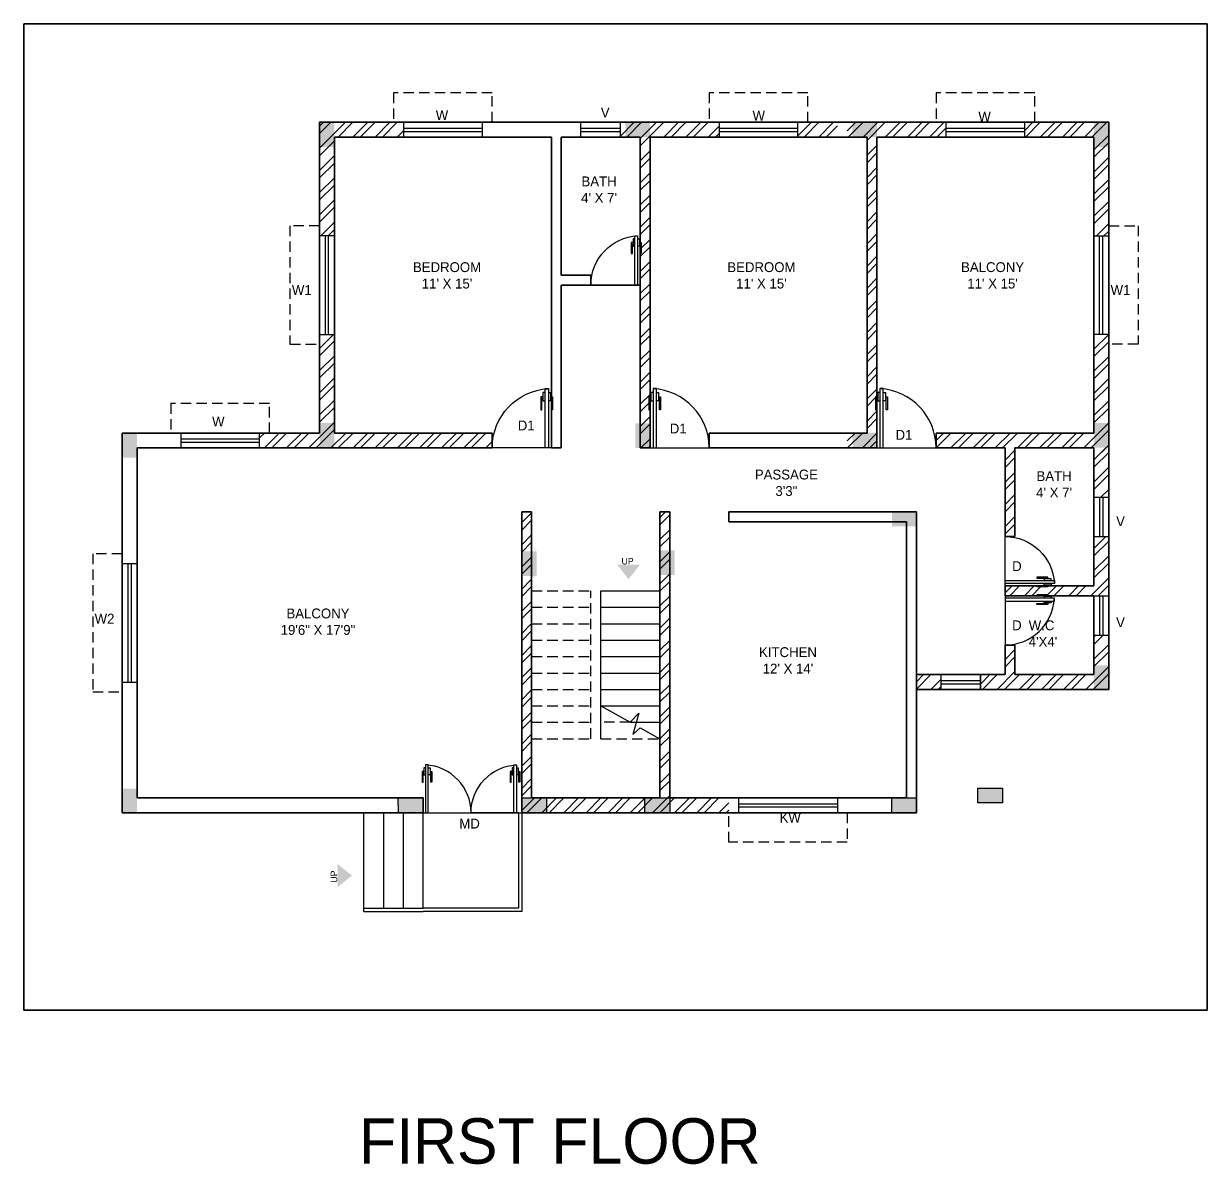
# Model space of a CAD drawing. Header units: inches. Extents: x -1003 to 1910, y -243 to 1381.
# Drawn here: x 1190 to 1910, y 38 to 732 of the extents above; entities that cross this region are included whole.
import ezdxf

# ---------------------------------------------------------------- set-up
doc = ezdxf.new("R2010")
doc.units = ezdxf.units.IN
doc.linetypes.add('HIDDEN', pattern=[9.525, 6.35, -3.175])
doc.layers.add('1. WALL', color=7, linetype='Continuous', lineweight=35)
for name, color, linetype in [('12. DIMENSION', 8, 'Continuous'), ('2. DOORS', 10, 'Continuous'), ('3. WINDOW', 4, 'Continuous'), ('4. CHAJJA', 220, 'HIDDEN'), ('5.HATCHING', 8, 'Continuous'), ('6. COLUMN', 1, 'Continuous'), ('8. TEXT', 3, 'Continuous'), ('9. STAIRS', 161, 'Continuous')]:
    doc.layers.add(name, color=color, linetype=linetype)
doc.styles.add('Annotative', font='txt')

# ---------------------------------------------------------------- blocks, each defined once
blk = doc.blocks.new('WINDOWS_SMALL')
at = {"layer": '3. WINDOW', "color": 170}
for p, q in [((-24, 5.5), (24, 5.5)), ((-24, 3.5), (24, 3.5))]:
    blk.add_line(p, q, dxfattribs=at)
at = {"layer": '3. WINDOW'}
blk.add_lwpolyline([(-24, 0), (24, 0), (24, 9), (-24, 9)], close=True, dxfattribs=at)
at = {"layer": '4. CHAJJA'}
blk.add_lwpolyline([(30, 9), (30, 27), (-30, 27), (-30, 9)], dxfattribs=at)
blk = doc.blocks.new('WINDOW 2')
at = {"layer": '3. WINDOW', "color": 170}
for p, q in [((0, 5.5), (60, 5.5)), ((0, 3.5), (60, 3.5))]:
    blk.add_line(p, q, dxfattribs=at)
at = {"layer": '3. WINDOW'}
blk.add_lwpolyline([(0, 0), (60, 0), (60, 9), (0, 9)], close=True, dxfattribs=at)
at = {"layer": '4. CHAJJA'}
blk.add_lwpolyline([(66, 9), (66, 27), (-6, 27), (-6, 9)], dxfattribs=at)
blk = doc.blocks.new('WINDOWS_1 (Medium)')
at = {"layer": '4. CHAJJA'}
blk.add_blockref('WINDOW 2', (-30, 0), dxfattribs=at)
blk = doc.blocks.new('WINDOW 3')
at = {"layer": '3. WINDOW', "color": 170}
for p, q in [((0, 5.5), (72, 5.5)), ((0, 3.5), (72, 3.5))]:
    blk.add_line(p, q, dxfattribs=at)
at = {"layer": '3. WINDOW'}
blk.add_lwpolyline([(0, 0), (72, 0), (72, 9), (0, 9)], close=True, dxfattribs=at)
at = {"layer": '4. CHAJJA'}
blk.add_lwpolyline([(78, 9), (78, 27), (-6, 27), (-6, 9)], dxfattribs=at)
blk = doc.blocks.new('WINDOWS_LARGE')
at = {"layer": '4. CHAJJA'}
blk.add_blockref('WINDOW 3', (-36, 0), dxfattribs=at)
blk = doc.blocks.new('VENTILATOR')
at = {"layer": '3. WINDOW', "color": 5}
for p, q in [((-12, -3.5), (-12, 5.5)), ((-12, 2), (12, 2)), ((-12, 0), (12, 0)), ((12, -3.5), (12, 5.5))]:
    blk.add_line(p, q, dxfattribs=at)
blk = doc.blocks.new('DOOR')
at = {"layer": '2. DOORS'}
for p, q in [((3.85, 36), (1.85, 36)), ((1.85, 36), (1.85, 0)), ((3.85, 0), (3.85, 36)), ((0.56, 31.09), (-0.76, 31.09)), ((-0.76, 31.09), (-0.76, 23.11)), ((0, 23.11), (0, 30.18)), ((0, 30.18), (0.56, 30.18)), ((1.85, 33.69), (0.56, 33.69)), ((0.56, 33.69), (0.56, 28.49)), ((1.85, 33.69), (1.85, 33.31)), ((3.85, 33.69), (5.15, 33.69)), ((5.15, 33.69), (5.15, 28.49)), ((5.15, 31.09), (6.47, 31.09)), ((5.71, 30.18), (5.15, 30.18)), ((5.71, 23.11), (5.71, 30.18)), ((6.47, 31.09), (6.47, 23.11)), ((-0.76, 23.11), (-0.76, 23.11)), ((-0.76, 23.11), (0, 23.11)), ((0.56, 28.49), (1.85, 28.49)), ((5.15, 28.49), (3.85, 28.49)), ((6.47, 23.11), (5.71, 23.11)), ((6.47, 23.11), (6.47, 23.11)), ((0, 0), (36, 0)), ((1.85, 0), (3.85, 0))]:
    blk.add_line(p, q, dxfattribs=at)
blk.add_arc((0, 0), 36, 0, 87.04866, dxfattribs=at)

msp = doc.modelspace()

# ---------------------------------------------------------------- hatches: boundary and pattern name
h = msp.add_hatch()
h.set_pattern_fill('ANSI32', color=256)
h.paths.add_polyline_path([(1849.691, 543.063), (1840.691, 543.063), (1840.691, 483.063), (1744.691, 483.063), (1744.691, 474.063), (1786.691, 474.063), (1786.691, 420.063), (1792.691, 420.063), (1792.691, 474.063), (1840.691, 474.063), (1840.691, 444.063), (1849.691, 444.063)])
h.paths.add_polyline_path([(1849.691, 672.063), (1798.691, 672.063), (1798.691, 663.063), (1840.691, 663.063), (1840.691, 603.063), (1849.691, 603.063)])
h.paths.add_polyline_path([(1750.691, 672.063), (1690.691, 672.063), (1690.691, 663.063), (1702.691, 663.063), (1702.691, 483.063), (1690.691, 483.063), (1690.691, 474.063), (1708.691, 474.063), (1708.691, 497.176), (1707.932, 497.176), (1707.932, 505.156), (1708.691, 505.156), (1708.691, 663.063), (1750.691, 663.063)])
h.paths.add_polyline_path([(1684.691, 672.063), (1660.691, 672.063), (1660.691, 663.063), (1684.691, 663.063)])
h.paths.add_polyline_path([(1612.691, 672.063), (1552.691, 672.063), (1552.691, 663.063), (1564.691, 663.063), (1564.691, 598.974), (1565.324, 598.974), (1565.324, 592.324), (1564.691, 592.324), (1564.691, 474.063), (1570.691, 474.063), (1570.691, 497.176), (1569.932, 497.176), (1569.932, 505.156), (1570.691, 505.156), (1570.691, 663.063), (1612.691, 663.063)])
h.paths.add_polyline_path([(1378.691, 543.063), (1369.691, 543.063), (1369.691, 483.063), (1333.228, 483.063), (1333.228, 474.063), (1474.691, 474.063), (1474.691, 483.063), (1378.691, 483.063)])
h.paths.add_polyline_path([(1618.691, 261.063), (1582.691, 261.063), (1582.691, 435.063), (1576.691, 435.063), (1576.691, 261.063), (1498.691, 261.063), (1498.691, 435.063), (1492.691, 435.063), (1492.691, 252.063), (1618.691, 252.063)])
h = msp.add_hatch()
h.set_pattern_fill('ANSI32', color=256)
h.paths.add_polyline_path([(1849.691, 420.063), (1840.691, 420.063), (1840.691, 390.063), (1812.602, 390.063), (1812.602, 389.43), (1805.952, 389.43), (1805.952, 390.063), (1786.691, 390.063), (1786.691, 384.063), (1805.952, 384.063), (1805.952, 384.696), (1812.602, 384.696), (1812.602, 384.063), (1840.691, 384.063), (1849.691, 384.063)])
h = msp.add_hatch()
h.set_pattern_fill('ANSI32', color=256)
h.paths.add_polyline_path([(1849.691, 360.063), (1840.691, 360.063), (1840.691, 336.063), (1792.691, 336.063), (1792.691, 354.063), (1786.691, 354.063), (1786.691, 336.063), (1771.691, 336.063), (1771.691, 327.063), (1849.691, 327.063)])
h = msp.add_hatch()
h.set_pattern_fill('ANSI32', color=256)
h.paths.add_polyline_path([(1747.691, 336.063), (1732.691, 336.063), (1732.691, 327.063), (1747.691, 327.063)])
at = {"layer": '12. DIMENSION'}
h = msp.add_hatch(dxfattribs=at)
h.set_pattern_fill('ANSI32', color=256)
h.paths.add_polyline_path([(1849.691, 474.063), (1840.691, 474.063), (1840.691, 444.063), (1849.691, 444.063)])
at = {"layer": '5.HATCHING'}
h = msp.add_hatch(dxfattribs=at)
h.set_pattern_fill('ANSI32', color=256)
h.set_pattern_definition([(45, (1009.791, 0), (-6.73519, 6.73519), []), (45, (1014.281, 0), (-6.73519, 6.73519), [])])
h.paths.add_polyline_path([(1420.691, 672.063), (1369.691, 672.063), (1369.691, 603.063), (1378.691, 603.063), (1378.691, 663.063), (1420.691, 663.063)])
h = msp.add_hatch(color=1, dxfattribs=at)
h.dxf.hatch_style = 1
h.paths.add_polyline_path([(1564.63, 402.95), (1557.561, 402.95), (1550.706, 402.95), (1557.561, 394.178)])
h = msp.add_hatch(color=1, dxfattribs=at)
h.dxf.hatch_style = 1
h.paths.add_polyline_path([(1380.57, 220.835), (1380.642, 213.766), (1380.711, 206.912), (1389.414, 213.855)])
at = {"layer": '6. COLUMN'}
h = msp.add_hatch(color=256, dxfattribs=at)
h.dxf.hatch_style = 1
h.paths.add_polyline_path([(1369.659, 657.063), (1378.659, 657.063), (1378.659, 672.063), (1369.659, 672.063)])
h = msp.add_hatch(color=256, dxfattribs=at)
h.dxf.hatch_style = 1
h.paths.add_polyline_path([(1570.692, 663.155), (1570.692, 672.155), (1555.692, 672.155), (1555.692, 663.155)])
h = msp.add_hatch(color=256, dxfattribs=at)
h.dxf.hatch_style = 1
h.paths.add_polyline_path([(1708.692, 663.155), (1708.692, 672.155), (1693.692, 672.155), (1693.692, 663.155)])
h = msp.add_hatch(color=256, dxfattribs=at)
h.dxf.hatch_style = 1
h.paths.add_polyline_path([(1840.691, 657.063), (1849.691, 657.063), (1849.691, 672.063), (1840.691, 672.063)])
h = msp.add_hatch(color=256, dxfattribs=at)
h.dxf.hatch_style = 1
h.paths.add_polyline_path([(1249.659, 468.063), (1258.659, 468.063), (1258.659, 483.063), (1249.659, 483.063)])
h = msp.add_hatch(color=256, dxfattribs=at)
h.dxf.hatch_style = 1
h.paths.add_polyline_path([(1369.693, 474.092), (1378.693, 474.092), (1378.693, 489.092), (1369.693, 489.092)])
h = msp.add_hatch(color=256, dxfattribs=at)
h.dxf.hatch_style = 1
h.paths.add_polyline_path([(1561.805, 473.848), (1570.805, 473.848), (1570.805, 488.848), (1561.805, 488.848)])
h = msp.add_hatch(color=256, dxfattribs=at)
h.dxf.hatch_style = 1
h.paths.add_polyline_path([(1708.947, 474.172), (1708.947, 483.172), (1693.947, 483.172), (1693.947, 474.172)])
h = msp.add_hatch(color=256, dxfattribs=at)
h.dxf.hatch_style = 1
h.paths.add_polyline_path([(1840.72, 474.06), (1849.72, 474.06), (1849.72, 489.06), (1840.72, 489.06)])
h = msp.add_hatch(color=256, dxfattribs=at)
h.dxf.hatch_style = 1
h.paths.add_polyline_path([(1732.922, 426.259), (1732.922, 435.259), (1717.922, 435.259), (1717.922, 426.259)])
h = msp.add_hatch(color=256, dxfattribs=at)
h.dxf.hatch_style = 1
h.paths.add_polyline_path([(1492.659, 396.021), (1501.659, 396.021), (1501.659, 411.021), (1492.659, 411.021)])
h = msp.add_hatch(color=256, dxfattribs=at)
h.dxf.hatch_style = 1
h.paths.add_polyline_path([(1576.659, 396.635), (1585.659, 396.635), (1585.659, 411.635), (1576.659, 411.635)])
h = msp.add_hatch(color=256, dxfattribs=at)
h.dxf.hatch_style = 1
h.paths.add_polyline_path([(1840.478, 326.752), (1849.478, 326.752), (1849.478, 341.752), (1840.478, 341.752)])
h = msp.add_hatch(color=256, dxfattribs=at)
h.dxf.hatch_style = 1
h.paths.add_polyline_path([(1249.659, 251.74), (1258.659, 251.74), (1258.659, 266.74), (1249.659, 266.74)])
h = msp.add_hatch(color=256, dxfattribs=at)
h.dxf.hatch_style = 1
h.paths.add_polyline_path([(1785.164, 258.05), (1785.16, 267.05), (1770.164, 267.05), (1770.164, 258.05)])
h = msp.add_hatch(color=256, dxfattribs=at)
h.dxf.hatch_style = 1
h.paths.add_polyline_path([(1432.63, 252.117), (1432.63, 261.117), (1417.63, 261.117), (1417.63, 252.117)])
h = msp.add_hatch(color=256, dxfattribs=at)
h.dxf.hatch_style = 1
h.paths.add_polyline_path([(1507.702, 252.148), (1507.702, 261.148), (1492.702, 261.148), (1492.702, 252.148)])
h = msp.add_hatch(color=256, dxfattribs=at)
h.dxf.hatch_style = 1
h.paths.add_polyline_path([(1582.611, 252.075), (1582.611, 261.075), (1567.611, 261.075), (1567.611, 252.075)])
h = msp.add_hatch(color=256, dxfattribs=at)
h.dxf.hatch_style = 1
h.paths.add_polyline_path([(1732.692, 252.063), (1732.687, 261.063), (1717.692, 261.063), (1717.692, 252.063)])

# ---------------------------------------------------------------- linework, layer by layer
at = {"color": 251, "true_color": 0x636466}
for p, q in [((1840.691, 360.063), (1849.691, 360.063)), ((1771.691, 336.063), (1771.691, 327.063))]:
    msp.add_line(p, q, dxfattribs=at)
at = {"color": 1}
for p, q in [((1770.1, 267.099), (1785.16, 267.05)), ((1770.162, 258.048), (1770.16, 267.05)), ((1785.16, 267.05), (1785.164, 258.05)), ((1417.619, 252.031), (1417.545, 261.137)), ((1417.545, 261.137), (1432.711, 261.105)), ((1432.711, 261.105), (1432.691, 252.063)), ((1492.691, 252.063), (1492.617, 261.169)), ((1492.617, 261.169), (1507.783, 261.136)), ((1507.783, 261.136), (1507.763, 252.094)), ((1567.599, 251.99), (1567.525, 261.096)), ((1567.525, 261.096), (1582.691, 261.063)), ((1582.691, 261.063), (1582.672, 252.021)), ((1717.628, 261.112), (1732.687, 261.063)), ((1717.689, 252.061), (1717.688, 261.063)), ((1732.687, 261.063), (1732.691, 252.063)), ((1432.691, 252.063), (1417.619, 252.031)), ((1507.763, 252.094), (1492.691, 252.063)), ((1582.672, 252.021), (1567.599, 251.99)), ((1732.614, 252.103), (1717.689, 252.061)), ((1785.087, 258.09), (1770.162, 258.048))]:
    msp.add_line(p, q, dxfattribs=at)
at = {"layer": '1. WALL', "color": 1}
for p, q in [((1909.691, 732.063), (1189.691, 732.063)), ((1189.691, 732.063), (1189.691, 132.063)), ((1909.691, 132.063), (1909.691, 732.063)), ((1189.691, 132.063), (1909.691, 132.063))]:
    msp.add_line(p, q, dxfattribs=at)
at = {"layer": '1. WALL'}
for p, q in [((1369.691, 483.063), (1369.691, 672.063)), ((1849.691, 672.063), (1369.691, 672.063)), ((1849.691, 327.063), (1849.691, 672.063)), ((1378.691, 483.063), (1378.691, 663.063)), ((1510.691, 663.063), (1378.691, 663.063)), ((1510.691, 474.063), (1510.691, 663.063)), ((1516.691, 579.063), (1516.691, 663.063)), ((1564.691, 663.063), (1516.691, 663.063)), ((1564.691, 474.063), (1564.691, 663.063)), ((1570.691, 474.063), (1570.691, 663.063)), ((1702.691, 663.063), (1570.691, 663.063)), ((1702.691, 483.063), (1702.691, 663.063)), ((1708.691, 474.063), (1708.691, 663.063)), ((1840.691, 663.063), (1708.691, 663.063)), ((1840.691, 483.063), (1840.691, 663.063)), ((1534.691, 579.063), (1516.691, 579.063)), ((1534.691, 573.063), (1534.691, 579.063)), ((1516.691, 474.063), (1516.691, 573.063)), ((1564.691, 573.063), (1516.691, 573.063)), ((1369.691, 483.063), (1249.691, 483.063)), ((1249.691, 483.063), (1249.691, 252.063)), ((1474.691, 483.063), (1378.691, 483.063)), ((1474.691, 474.063), (1474.691, 483.063)), ((1606.691, 474.063), (1606.691, 483.063)), ((1702.691, 483.063), (1606.691, 483.063)), ((1744.691, 474.063), (1744.691, 483.063)), ((1840.691, 483.063), (1744.691, 483.063)), ((1474.691, 474.063), (1258.691, 474.063)), ((1258.691, 474.063), (1258.691, 261.063)), ((1516.691, 474.063), (1510.691, 474.063)), ((1570.691, 474.063), (1564.691, 474.063)), ((1708.691, 474.063), (1606.691, 474.063)), ((1786.691, 474.063), (1744.691, 474.063)), ((1786.691, 420.063), (1786.691, 474.063)), ((1792.691, 420.063), (1792.691, 474.063)), ((1840.691, 474.063), (1792.691, 474.063)), ((1840.691, 390.063), (1840.691, 474.063)), ((1492.691, 435.063), (1492.691, 252.063)), ((1498.691, 435.063), (1492.691, 435.063)), ((1498.691, 435.063), (1498.691, 261.063)), ((1576.691, 435.063), (1582.691, 435.063)), ((1576.691, 435.063), (1576.691, 261.063)), ((1582.691, 435.063), (1582.691, 261.063)), ((1618.691, 435.063), (1732.691, 435.063)), ((1618.691, 435.063), (1618.691, 429.063)), ((1732.691, 435.063), (1732.691, 336.063)), ((1618.691, 429.063), (1726.691, 429.063)), ((1726.691, 429.063), (1726.691, 261.063)), ((1792.691, 420.063), (1786.691, 420.063)), ((1786.691, 384.063), (1786.691, 390.063)), ((1840.691, 390.063), (1786.691, 390.063)), ((1840.691, 384.063), (1786.691, 384.063)), ((1840.691, 336.063), (1840.691, 384.063)), ((1786.691, 336.063), (1786.691, 354.063)), ((1792.691, 354.063), (1786.691, 354.063)), ((1792.691, 336.063), (1792.691, 354.063)), ((1786.691, 336.063), (1732.691, 336.063)), ((1732.691, 336.063), (1732.691, 327.063)), ((1840.691, 336.063), (1792.691, 336.063)), ((1849.691, 327.063), (1732.691, 327.063)), ((1732.691, 327.063), (1732.691, 252.063)), ((1258.691, 261.063), (1432.691, 261.063)), ((1432.691, 261.063), (1432.691, 252.063)), ((1498.691, 261.063), (1576.691, 261.063)), ((1582.691, 261.063), (1726.691, 261.063)), ((1249.691, 252.063), (1432.691, 252.063)), ((1492.691, 252.063), (1732.691, 252.063))]:
    msp.add_line(p, q, dxfattribs=at)
at = {"layer": '9. STAIRS', "linetype": 'HIDDEN'}
for p, q in [((1498.691, 387.063), (1534.691, 387.063)), ((1534.691, 297.063), (1534.691, 387.063)), ((1498.691, 377.063), (1534.691, 377.063)), ((1498.691, 367.063), (1534.691, 367.063)), ((1498.691, 367.063), (1534.691, 367.063)), ((1498.691, 357.063), (1534.691, 357.063)), ((1498.691, 357.063), (1534.691, 357.063)), ((1498.691, 347.063), (1534.691, 347.063)), ((1498.691, 337.063), (1534.691, 337.063)), ((1498.691, 327.063), (1534.691, 327.063)), ((1498.691, 317.063), (1534.691, 317.063)), ((1498.691, 307.063), (1534.691, 307.063)), ((1558.691, 307.063), (1540.691, 307.063)), ((1498.691, 297.063), (1534.691, 297.063)), ((1540.691, 297.063), (1576.691, 297.063))]:
    msp.add_line(p, q, dxfattribs=at)
at = {"layer": '9. STAIRS'}
for p, q in [((1540.691, 387.063), (1576.691, 387.063)), ((1540.691, 297.063), (1540.691, 387.063)), ((1540.691, 377.063), (1576.691, 377.063)), ((1540.691, 367.063), (1576.691, 367.063)), ((1540.691, 367.063), (1576.691, 367.063)), ((1540.691, 357.063), (1576.691, 357.063)), ((1540.691, 357.063), (1576.691, 357.063)), ((1540.691, 347.063), (1576.691, 347.063)), ((1540.691, 337.063), (1576.691, 337.063)), ((1540.691, 327.063), (1576.691, 327.063)), ((1540.691, 317.063), (1576.691, 317.063)), ((1540.691, 317.063), (1558.691, 307.063)), ((1558.691, 307.063), (1563.8, 312.638)), ((1563.8, 312.638), (1560.321, 299.662)), ((1558.691, 307.063), (1576.691, 307.063)), ((1560.321, 299.662), (1564.678, 303.737)), ((1564.678, 303.737), (1576.691, 297.063)), ((1396.691, 192.063), (1396.691, 252.063)), ((1408.691, 194.063), (1408.691, 252.063)), ((1420.691, 194.063), (1420.691, 252.063)), ((1432.691, 194.063), (1432.691, 252.063)), ((1432.691, 252.063), (1492.691, 252.063)), ((1492.691, 252.063), (1492.691, 192.063)), ((1396.691, 192.063), (1432.691, 192.063)), ((1492.691, 192.063), (1432.691, 192.063))]:
    msp.add_line(p, q, dxfattribs=at)
at = {"layer": '9. STAIRS', "color": 240, "true_color": 0xed1f24}
for p, q in [((1490.691, 252.063), (1490.691, 194.063)), ((1396.691, 194.063), (1432.691, 194.063)), ((1490.691, 194.063), (1432.691, 194.063))]:
    msp.add_line(p, q, dxfattribs=at)

# ---------------------------------------------------------------- block references
at = {"color": 251, "true_color": 0x636466}
msp.add_blockref('VENTILATOR', (1759.691, 330.563), dxfattribs=at)
at = {"layer": '2. DOORS'}
for p, xscale, yscale, zscale in [((1564.691, 573.063), -0.8333333333333334, 0.8333333333333334, 0.8333333333333334), ((1432.691, 252.063), 0.8090744188812862, 0.8090744188812862, 0.8090744188812862), ((1490.944, 252.063), -0.8090744188812862, 0.8090744188812862, 0.8090744188812862)]:
    msp.add_blockref('DOOR', p, dxfattribs=dict(at, xscale=xscale, yscale=yscale, zscale=zscale))
at = {"layer": '2. DOORS', "xscale": -1}
msp.add_blockref('DOOR', (1510.691, 474.063), dxfattribs=at)
at = {"layer": '2. DOORS'}
for p in [(1570.691, 474.063), (1708.691, 474.063)]:
    msp.add_blockref('DOOR', p, dxfattribs=at)
at = {"layer": '2. DOORS', "yscale": 0.8333333333333334, "zscale": 0.8333333333333334, "rotation": 270}
for p, xscale in [((1786.691, 390.063), -0.8333333333333334), ((1786.691, 384.063), 0.8333333333333334)]:
    msp.add_blockref('DOOR', p, dxfattribs=dict(at, xscale=xscale))
at = {"layer": '3. WINDOW'}
msp.add_blockref('VENTILATOR', (1540.691, 666.563), dxfattribs=at)
at = {"layer": '3. WINDOW', "rotation": 270}
for p in [(1844.191, 432.063), (1844.191, 372.063)]:
    msp.add_blockref('VENTILATOR', p, dxfattribs=at)
at = {"layer": '4. CHAJJA'}
for p in [(1444.691, 663.063), (1636.691, 663.063), (1774.691, 663.063), (1309.228, 474.063)]:
    msp.add_blockref('WINDOWS_SMALL', p, dxfattribs=at)
at = {"layer": '4. CHAJJA', "rotation": 90}
for name, p in [('WINDOWS_1 (Medium)', (1378.691, 573.063)), ('WINDOWS_LARGE', (1258.691, 367.563))]:
    msp.add_blockref(name, p, dxfattribs=at)
at = {"layer": '4. CHAJJA', "xscale": -1}
for p, rotation in [((1840.691, 573.063), 270), ((1654.691, 261.063), 180)]:
    msp.add_blockref('WINDOWS_1 (Medium)', p, dxfattribs=dict(at, rotation=rotation))

# ---------------------------------------------------------------- texts
at = {"layer": '5.HATCHING', "color": 2, "true_color": 0xf1eb1f, "insert": (1550.286, 407.103), "char_height": 4, "attachment_point": 1}
msp.add_mtext_dynamic_manual_height_columns('\\pxqc;UP', width=13.486, gutter_width=12.5, heights=[3.196], dxfattribs=at)
at = {"layer": '5.HATCHING', "color": 2, "true_color": 0xf1eb1f, "insert": (1376.562, 206.45), "char_height": 4, "attachment_point": 1, "rotation": 90.577847}
msp.add_mtext_dynamic_manual_height_columns('\\pxqc;UP', width=13.486, gutter_width=12.5, heights=[3.196], dxfattribs=at)
at = {"layer": '6. COLUMN', "insert": (1801.064, 369.063), "char_height": 6, "attachment_point": 1}
msp.add_mtext_dynamic_manual_height_columns("{\\C2;\\c2092017;W.C\\P4'X4'}", width=28.83257, gutter_width=12.5, heights=[0], dxfattribs=at)
at = {"layer": '8. TEXT', "attachment_point": 1}
for s, width, gutter_width, insert, char_height in [('\\pxqc;W', 14.37258, 12.5, (1436.956, 679.424), 6), ('\\pxqc;V', 14.37258, 12.5, (1536.238, 681.05), 6), ('\\pxqc;W', 14.37258, 12.5, (1629.647, 679.133), 6), ('\\pxqc;W', 14.37258, 12.5, (1767.032, 678.502), 6), ('\\pxqc;W1', 14.37258, 12.5, (1351.691, 573.063), 6), ('\\pxqc;W1', 14.37258, 12.5, (1849.691, 573.063), 6), ('\\pxqc;W', 14.37258, 12.5, (1300.922, 493.064), 6), ('\\pxqc;D1', 14.37258, 12.5, (1488.186, 490.667), 6), ('\\pxqc;D1', 14.37258, 12.5, (1580.659, 488.771), 6), ('\\pxqc;D1', 14.37258, 12.5, (1717.99, 484.947), 6), ('\\pxqc;V', 14.37258, 12.5, (1849.691, 432.461), 6), ('\\pxqc;D', 14.37258, 12.5, (1786.691, 405.063), 6), ('\\pxqc;W2', 14.37258, 12.5, (1231.691, 373.125), 6), ('\\pxqc;D', 14.37258, 12.5, (1786.691, 369.063), 6), ('\\pxqc;V', 14.37258, 12.5, (1849.691, 370.955), 6), ('\\pxqc;KW', 14.37258, 12.5, (1648.794, 252.063), 6), ('\\pxqc;MD', 14.37258, 12.5, (1453.747, 248.444), 6), ('\\pxql;FIRST FLOOR', 6444.04228, 138.127, (1393.765, 66.207), 27.62541)]:
    msp.add_mtext_dynamic_manual_height_columns(s, width=width, gutter_width=gutter_width, heights=[0], dxfattribs=dict(at, insert=insert, char_height=char_height))
at = {"layer": '8. TEXT', "char_height": 6, "attachment_point": 1, "style": 'Annotative'}
for s, insert in [("\\pxqc;BATH\\P4' X 7'", (1492.759, 639.128)), ("\\pxqc;BEDROOM\\P11' X 15'", (1400.27, 586.962)), ("\\pxqc;BEDROOM\\P11' X 15'", (1591.505, 586.962)), ("\\pxqc;BALCONY\\P11' X 15'", (1732.128, 586.962)), ('\\pxqc;PASSAGE\\P3\'3"', (1606.691, 460.789)), ("\\pxqc;BATH\\P4' X 7'", (1769.528, 459.836)), ('\\pxqc;BALCONY\\P19\'6" X 17\'9"', (1321.765, 376.292)), ("\\pxqc;KITCHEN\\P12' X 14'", (1607.675, 352.762))]:
    msp.add_mtext_dynamic_manual_height_columns(s, width=93.88565, gutter_width=12.5, heights=[26.215], dxfattribs=dict(at, insert=insert))

doc.saveas('drawing.dxf')
